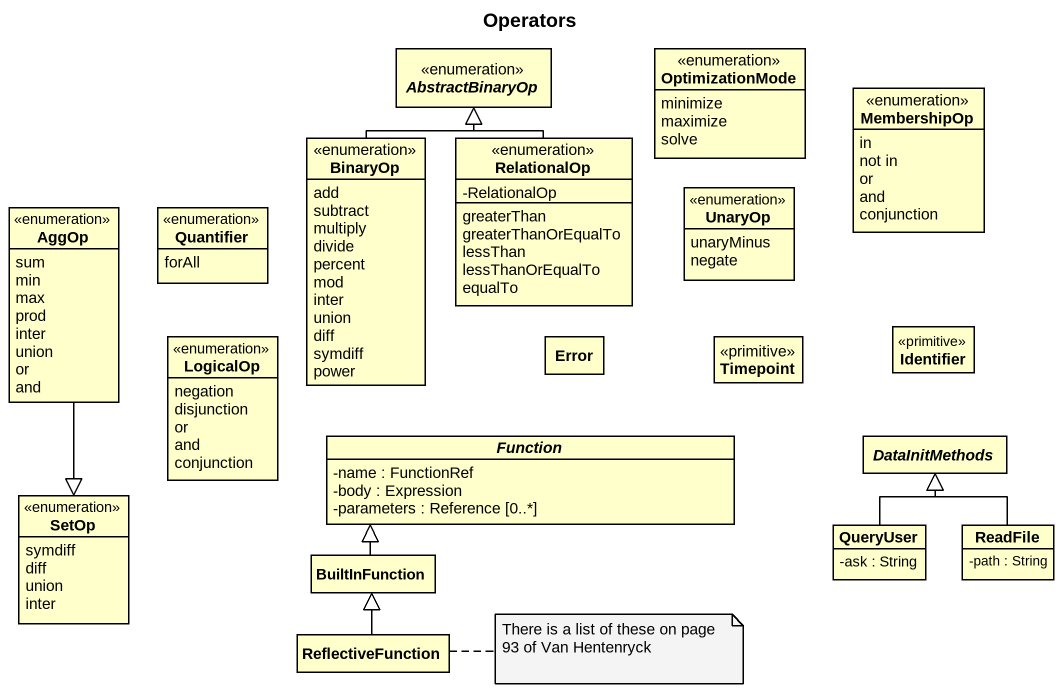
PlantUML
@startuml
title Operators
hide circle
hide empty members
skinparam classAttributeIconSize 0
enum AbstractBinaryOp
enum OptimizationMode {
  minimize
  maximize
  solve
}
enum MembershipOp {
  in
  not in
  or
  and
  conjunction
}
enum BinaryOp {
  add
  subtract
  multiply
  divide
  percent
  mod
  inter
  union
  diff
  symdiff
  power
}
enum RelationalOp {
  -RelationalOp
  greaterThan
  greaterThanOrEqualTo
  lessThan
  lessThanOrEqualTo
  equalTo
}
enum AggOp {
  sum
  min
  max
  prod
  inter
  union
  or
  and
}
enum Quantifier {
  forAll
}
enum UnaryOp {
  unaryMinus
  negate
}
enum LogicalOp {
  negation
  disjunction
  or
  and
  conjunction
}
class Error
class Timepoint <<primitive>>
class Identifier <<primitive>>
enum SetOp {
  symdiff
  diff
  union
  inter
}
abstract class Function {
  -name : FunctionRef
  -body : Expression
  -parameters : Reference [0..*]
}
abstract class DataInitMethods
class BuiltInFunction
class QueryUser {
  -ask : String
}
class ReadFile {
  -path : String
}
class ReflectiveFunction
BinaryOp -up-|> AbstractBinaryOp
RelationalOp -up-|> AbstractBinaryOp
AggOp --|> SetOp
BuiltInFunction -right-|> Function
QueryUser -up-|> DataInitMethods
ReadFile -up-|> DataInitMethods
ReflectiveFunction -up-|> BuiltInFunction
note right of ReflectiveFunction : There is a list of these on page 93 of Van Hentenryck
@enduml
